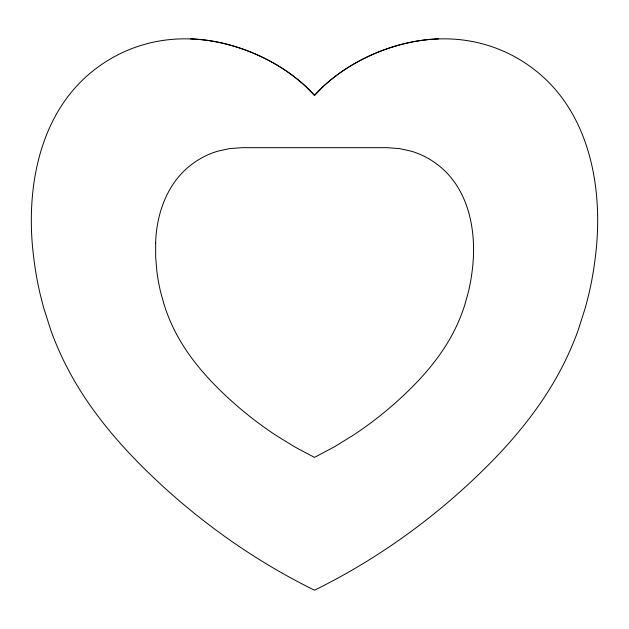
<?xml version="1.0" encoding="UTF-8"?>
<svg xmlns="http://www.w3.org/2000/svg" width="629" height="629" viewBox="0 0 629 629"><rect width="100%" height="100%" fill="white"/><g stroke="black" fill="none" stroke-linecap="round" stroke-linejoin="round"><path stroke-width="0.94" d="M438.397 38.872C419.496 39.533 400.799 43.66 383.085 50.226A173.415 136.178 0 0 0 370.505 55.415A179.194 140.723 0 0 0 323.22 86.503L314.5 95.372A193.41 132.176 0 0 0 279.787 66.753C239.193 41.805 188.323 30.963 141.997 45.139A144.646 144.646 0 0 0 95.215 69.174C38.078 112.717 25.011 191.169 33.832 258.535A336.177 336.177 0 0 0 40.476 295.465L43.55 307.392L50.776 330.083A309.963 309.963 0 0 0 64.103 361.51C87.667 409.699 123.756 450.458 163.045 486.445A666.598 666.598 0 0 0 233.807 542.803C259.518 560.525 286.47 576.447 314.5 590.206C342.53 576.447 369.482 560.525 395.193 542.803A666.598 666.598 0 0 0 465.947 486.445C505.244 450.466 541.325 409.691 564.897 361.51A309.963 309.963 0 0 0 578.224 330.083L585.45 307.392L588.524 295.465A336.177 336.177 0 0 0 595.168 258.535C603.989 191.169 590.922 112.709 533.785 69.182A144.646 144.646 0 0 0 487.003 45.139C440.685 30.978 389.799 41.789 349.221 66.76A193.41 132.176 0 0 0 314.524 95.38L305.773 86.503A179.194 140.723 0 0 0 258.48 55.438A173.415 136.178 0 0 0 245.915 50.226C228.201 43.66 209.504 39.533 190.603 38.872M155.638 242.959L155.67 257.009L156.849 271.099A188.834 188.834 0 0 0 160.576 291.84L164.263 305.089A174.414 174.414 0 0 0 173.848 328.936C186.042 353.875 204.244 375.324 224.278 394.32A373.319 373.319 0 0 0 275.337 434.938L294.474 446.747L314.5 457.393L334.526 446.747L353.663 434.938A373.319 373.319 0 0 0 404.714 394.312C424.756 375.324 442.95 353.868 455.144 328.936A174.414 174.414 0 0 0 464.737 305.089L468.424 291.84A188.834 188.834 0 0 0 472.151 271.099C477.104 233.257 469.769 189.187 437.674 164.735A81.251 81.251 0 0 0 411.397 151.227L399.423 148.578L386.764 147.666L242.236 147.666L229.577 148.578L217.603 151.227A81.251 81.251 0 0 0 191.326 164.735C167.275 182.945 156.464 213.624 155.638 242.959"/></g></svg>
